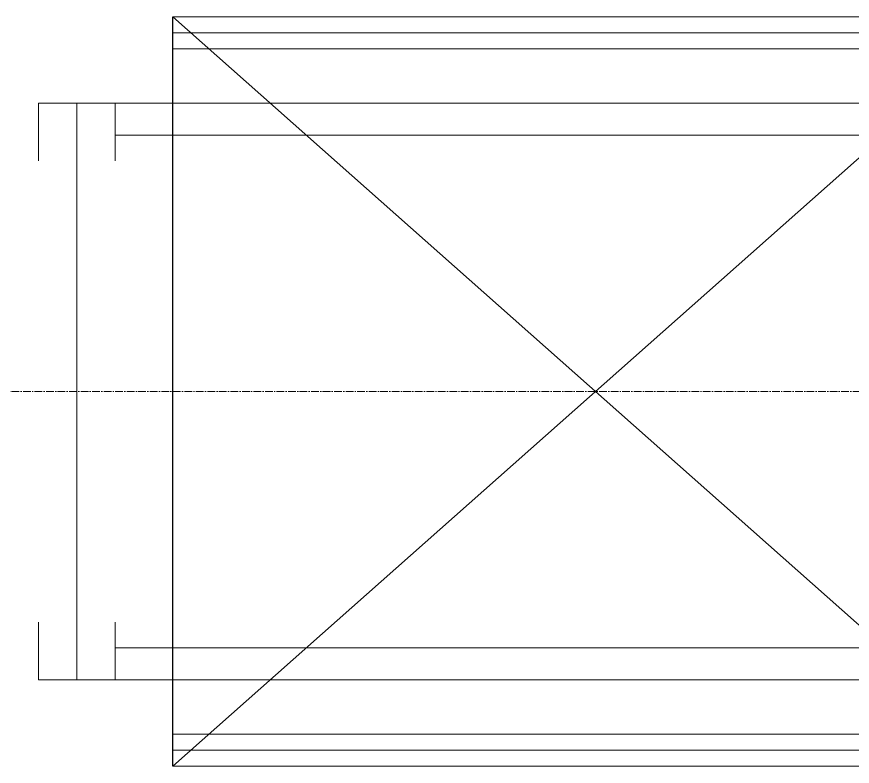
# Model space of a CAD drawing. Header units: millimetres. Extents: x -67280 to 67280, y -47520 to 47520.
# Drawn here: x -42382 to -41077, y -13157 to -11987 of the extents above; entities that cross this region are included whole.
import ezdxf

# ---------------------------------------------------------------- set-up
doc = ezdxf.new("R2010")
doc.units = ezdxf.units.MM
doc.linetypes.add('点画线', pattern=[18, 12, -2, 2, -2])
for name, color, linetype, lineweight in [('ACADloading', 57, 'Continuous', 18), ('ACADRackFrame', 5, 'Continuous', 18), ('ACAD细实线层', 3, 'Continuous', 18), ('中心线层', 1, '点画线', 18), ('尺寸线层', 4, 'Continuous', 18)]:
    doc.layers.add(name, color=color, linetype=linetype, lineweight=lineweight)

# ---------------------------------------------------------------- blocks, each defined once
blk = doc.blocks.new('*X403')
at = {"layer": 'ACADloading', "color": 6, "linetype": 'Continuous', "lineweight": 18}
for p, q in [((1530, 1245), (210, 1245.1)), ((210, 1245.1), (1530, 75)), ((210, 75), (210, 1245)), ((210, 75), (210, 1245)), ((210, 75), (210, 1245)), ((210, 75), (210, 1245)), ((210, 1245), (210, 75)), ((210, 1245), (210, 75)), ((210, 1245), (210, 75)), ((1530, 1245), (210, 75)), ((1490, 1245), (250, 1245)), ((210, 820), (210, 1120)), ((210, 820), (210, 1120)), ((1530, 75), (210, 75))]:
    blk.add_line(p, q, dxfattribs=at)
at = {"layer": 'ACADloading', "color": 6, "linetype": 'Continuous', "lineweight": 25}
blk.add_line((210, 75), (210, 1245), dxfattribs=at)
at = {"layer": 'ACADloading', "linetype": 'Continuous', "lineweight": 18}
for p, q in [((1490, 1245), (250, 1245)), ((1490, 1245), (250, 1245)), ((1530, 75), (250, 75)), ((1530, 75), (250, 75)), ((1530, 75), (250, 75))]:
    blk.add_line(p, q, dxfattribs=at)
at = {"layer": 'ACADRackFrame', "linetype": 'Continuous', "lineweight": 18}
for p, q in [((120, 1110), (1620, 1110)), ((1620, 1060), (120, 1060)), ((1620, 260), (120, 260)), ((120, 210), (1620, 210))]:
    blk.add_line(p, q, dxfattribs=at)
for points in [[(120, 1020), (120, 1110), (0, 1110), (0, 1020)], [(60, 210), (60, 1110)], [(120, 300), (120, 210), (0, 210), (0, 300)]]:
    blk.add_lwpolyline(points, dxfattribs=at)
at = {"layer": '尺寸线层', "color": 216}
for p, q in [((1530, 1220), (210, 1220)), ((1530, 100), (210, 100))]:
    blk.add_line(p, q, dxfattribs=at)
at = {"layer": '尺寸线层', "color": 136}
for p, q in [((1530, 1195), (210, 1195)), ((1530, 125), (210, 125))]:
    blk.add_line(p, q, dxfattribs=at)

msp = doc.modelspace()

# ---------------------------------------------------------------- linework, layer by layer
at = {"layer": '中心线层'}
msp.add_line((16032.015, -12572.309), (-46007.985, -12572.309), dxfattribs=at)

# ---------------------------------------------------------------- block references
at = {"layer": 'ACAD细实线层', "linetype": 'Continuous', "lineweight": 18}
msp.add_blockref('*X403', (-42347.963, -13232.34), dxfattribs=at)

doc.saveas('drawing.dxf')
